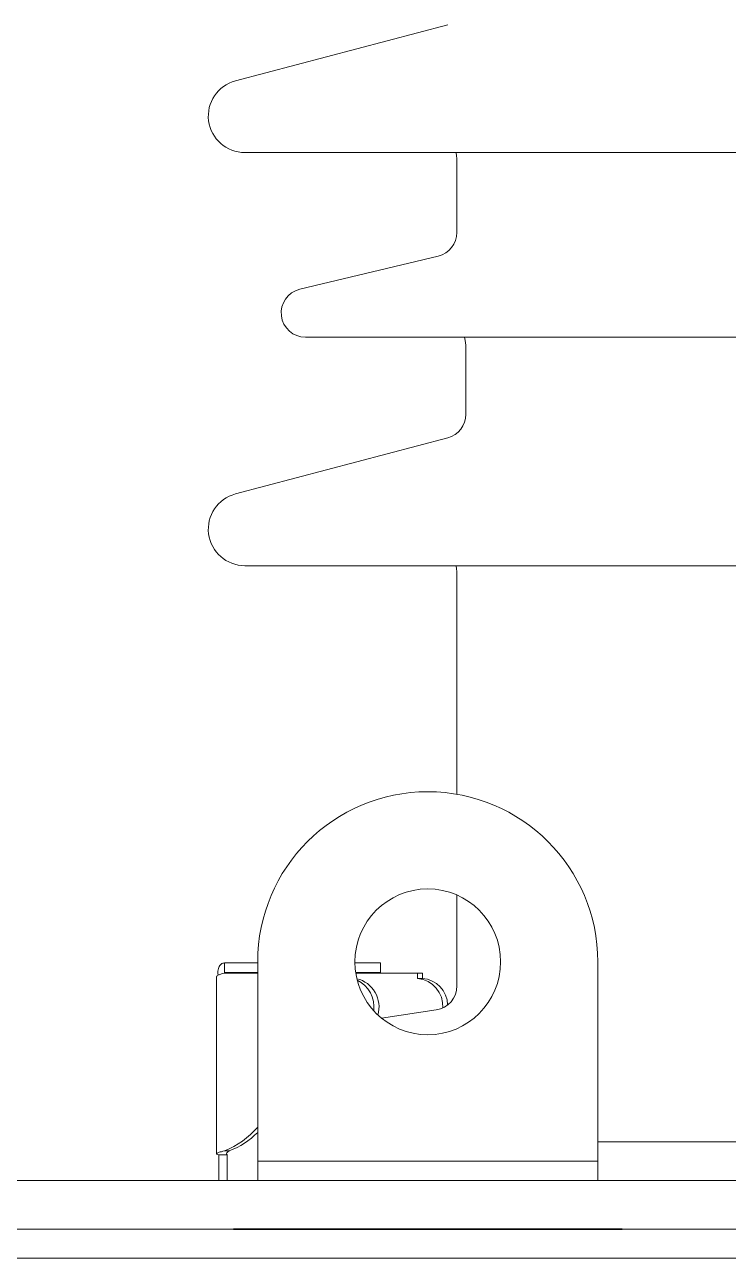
# Model space of a CAD drawing. Header units: millimetres. Extents: x 51507 to 66627, y -17810 to -7118.
# Drawn here: x 52904.4 to 53049.3, y -12022.7 to -11768.9 of the extents above; entities that cross this region are included whole.
import ezdxf

# ---------------------------------------------------------------- set-up
doc = ezdxf.new("R2010")
doc.units = ezdxf.units.MM
doc.header["$LTSCALE"] = 10
doc.layers.add('粗实线', color=4, linetype='Continuous', lineweight=18)
doc.layers.add('细实线', color=3, linetype='Continuous', lineweight=35)

msp = doc.modelspace()

# ---------------------------------------------------------------- linework, layer by layer
at = {"layer": '粗实线'}
for p, q in [((52991.519, -11768.899), (52947.824, -11780.453)), ((52949.741, -11795.204), (53185.076, -11795.204)), ((52993.4, -11796.635), (52993.4, -11811.635)), ((52989.568, -11816.497), (52961.073, -11823.342)), ((52962.241, -11833.204), (53172.576, -11833.204)), ((52995.241, -11834.861), (52995.241, -11849.065)), ((52991.519, -11853.899), (52947.824, -11865.453)), ((52949.741, -11880.204), (53185.076, -11880.204)), ((52993.4, -11881.635), (52993.405, -11927.221)), ((52993.407, -11947.955), (52993.409, -11966.644)), ((52952.409, -11961.704), (52952.409, -12002.704)), ((53022.409, -12002.704), (53022.409, -11961.704)), ((52945.557, -11961.916), (52945.557, -11963.916)), ((52945.557, -11961.916), (52952.409, -11961.916)), ((52945.557, -11963.916), (52952.409, -11963.916)), ((52945.557, -11963.916), (52945.559, -11964.007)), ((52945.557, -11964.016), (52952.409, -11964.016)), ((52977.651, -11961.916), (52972.41, -11961.916)), ((52977.651, -11963.916), (52972.573, -11963.916)), ((52972.588, -11964.016), (52985.326, -11964.016)), ((52977.651, -11963.916), (52977.651, -11961.916)), ((52985.326, -11964.016), (52985.326, -11965.116)), ((52985.326, -11964.016), (52986.326, -11964.016)), ((52986.326, -11964.016), (52986.326, -11965.116)), ((52943.957, -11964.749), (52943.957, -12001.206)), ((52986.326, -11965.116), (52985.326, -11965.116)), ((52989.169, -11971.587), (52977.916, -11973.318)), ((53052.209, -11998.704), (53022.409, -11998.704)), ((52944.385, -12001.425), (52946.118, -12001.425)), ((52944.385, -12006.704), (52944.385, -12001.425)), ((52945.557, -12000.613), (52946.557, -12000.613)), ((52946.118, -12006.704), (52946.118, -12001.425)), ((52952.409, -12002.704), (53022.409, -12002.704)), ((52952.409, -12006.704), (52952.409, -12002.704)), ((53022.409, -12002.704), (53022.409, -12006.704)), ((52722.409, -12006.704), (54612.409, -12006.704)), ((52722.409, -12016.704), (54612.409, -12016.704)), ((54607.409, -12022.704), (52727.409, -12022.704))]:
    msp.add_line(p, q, dxfattribs=at)
for points in [[(52993.19, -11795.204), (52993.304, -11795.66), (52993.4, -11796.635)], [(52994.959, -11833.204), (52995.145, -11833.885), (52995.241, -11834.861)], [(52993.19, -11880.204), (52993.303, -11880.659), (52993.4, -11881.635)]]:
    msp.add_lwpolyline(points, dxfattribs=at)
msp.add_circle((52987.409, -11961.704), 15, dxfattribs=at)
for centre, radius, start, end in [((52949.741, -11787.704), 7.5, 104.81144, 270), ((52988.4, -11811.635), 5, 283.50795, 0), ((52962.241, -11828.204), 5, 103.50795, 270), ((52990.241, -11849.065), 5, 284.81144, 360), ((52949.741, -11872.704), 7.5, 104.81144, 270), ((52987.409, -11961.704), 35, 0, 180), ((52971.382, -11970.996), 6, 344.02096, 76.18769), ((52970.255, -11970.963), 6.09, 352.35385, 64.36572), ((52984.766, -11970.854), 5.766, 356.79981, 84.41927), ((52985.935, -11970.669), 5.567, 0.98577, 85.96697), ((52988.409, -11966.645), 5, 278.74616, 0.00618), ((52939.233, -11984.523), 17.288, 291.454, 319.6489), ((52940.424, -11984.832), 16.931, 291.23699, 315.06199)]:
    msp.add_arc(centre, radius, start, end, dxfattribs=at)
for points, knots in [([(52944.002, -11964.749), (52943.99, -11964.718), (52943.949, -11964.606), (52944.278, -11964.413), (52944.854, -11964.2), (52945.359, -11964.068), (52945.557, -11964.016)], [0, 0, 0, 0, 0.2328926, 0.8317018, 1.4305107, 1.8162257, 1.8162257, 1.8162257, 1.8162257]), ([(52945.557, -11961.916), (52945.326, -11961.964), (52944.865, -11962.059), (52944.361, -11962.804), (52944.127, -11963.653), (52944.245, -11964.254), (52944.281, -11964.44)], [0, 0, 0, 0, 0.9252957, 1.8505913, 2.775887, 3.1905787, 3.1905787, 3.1905787, 3.1905787]), ([(52945.557, -12000.613), (52945.349, -12000.663), (52944.945, -12000.759), (52944.486, -12000.892), (52944.166, -12001.013), (52943.938, -12001.153), (52943.927, -12001.3), (52944.239, -12001.385), (52944.385, -12001.425)], [0, 0, 0, 0, 0.3357026, 0.6556815, 0.9599529, 1.2485376, 1.7765146, 2.2428252, 2.2428252, 2.2428252, 2.2428252]), ([(52946.557, -12000.613), (52946.479, -12000.663), (52946.328, -12000.758), (52946.105, -12000.931), (52945.951, -12001.117), (52945.945, -12001.298), (52946.063, -12001.385), (52946.118, -12001.425)], [0, 0, 0, 0, 0.1775315, 0.3454278, 0.6511944, 0.9196693, 1.151766, 1.151766, 1.151766, 1.151766])]:
    msp.add_open_spline(points, degree=3, knots=knots, dxfattribs=at)
at = {"layer": '细实线'}
for p, q in [((52947.409, -12016.704), (53027.409, -12016.704)), ((53027.409, -12016.704), (52947.409, -12016.704))]:
    msp.add_line(p, q, dxfattribs=at)

doc.saveas('drawing.dxf')
